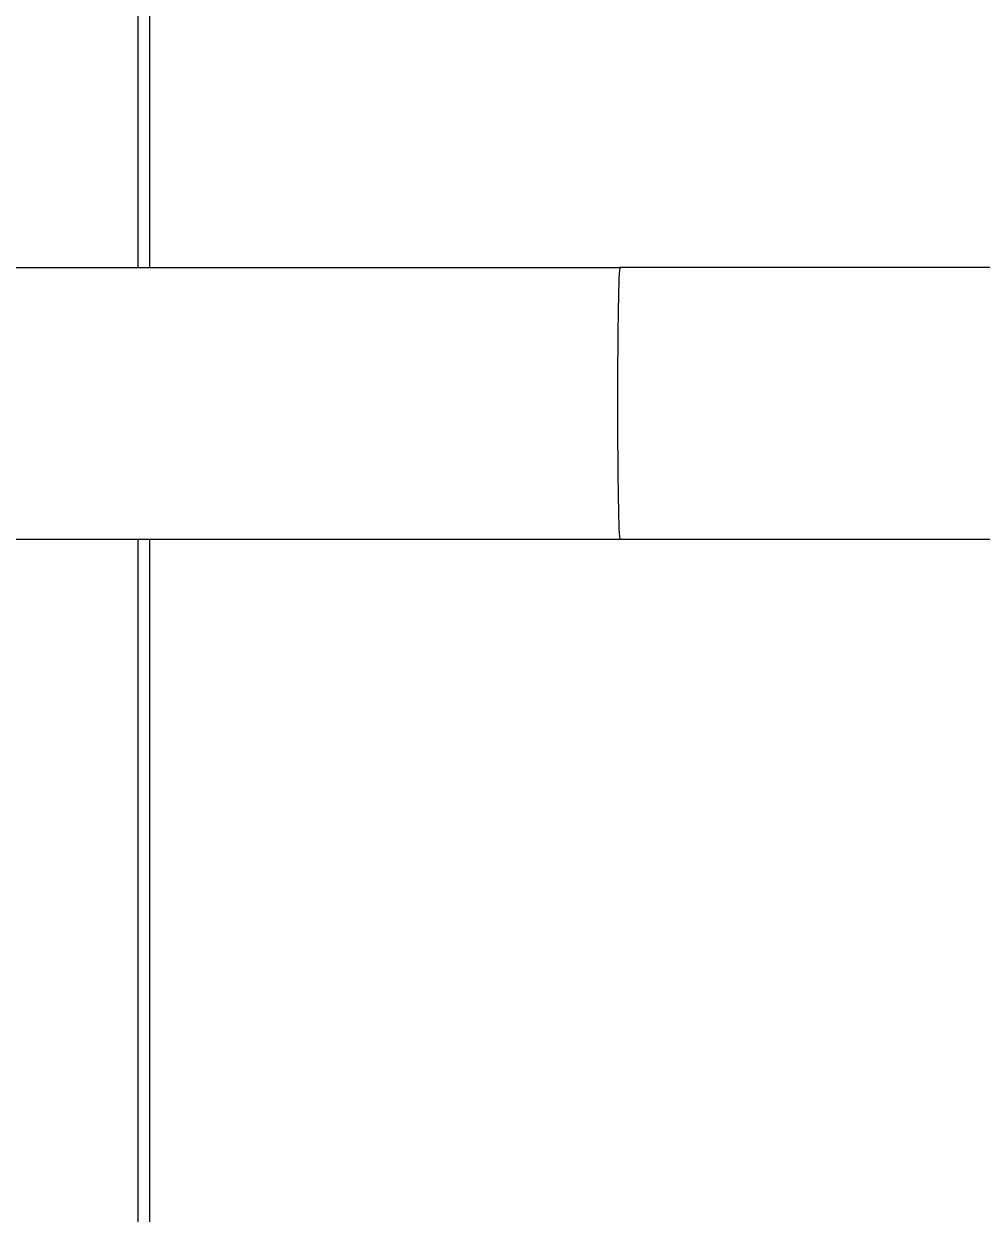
# Model space of a CAD drawing. Header units: millimetres. Extents: x -33000 to 294000, y 0 to 42408.
# Drawn here: x 20148.4 to 20215.4, y 18497.8 to 18581.1 of the extents above; entities that cross this region are included whole.
import ezdxf

# ---------------------------------------------------------------- set-up
doc = ezdxf.new("R2010")
doc.units = ezdxf.units.MM
doc.header["$LTSCALE"] = 50
doc.layers.add('arch', color=8, linetype='Continuous')

msp = doc.modelspace()

# ---------------------------------------------------------------- linework, layer by layer
at = {"layer": 'arch'}
for p, q in [((20156.412, 18680.763), (20156.412, 18564.025)), ((20157.221, 18680.754), (20157.221, 18564.025)), ((19950.147, 18564.026), (20190.111, 18564.026)), ((20250.055, 18564.026), (20190.111, 18564.026)), ((19950.147, 18545.026), (20190.111, 18545.026)), ((20156.412, 18545.027), (20156.412, 18428.289)), ((20157.221, 18545.028), (20157.221, 18428.299)), ((20190.111, 18545.026), (20250.055, 18545.026))]:
    msp.add_line(p, q, dxfattribs=at)
msp.add_ellipse((20190.111, 18554.526), major_axis=(0, -9.5), ratio=0.017452, start_param=3.141593, end_param=6.283185, dxfattribs=at)

doc.saveas('drawing.dxf')
